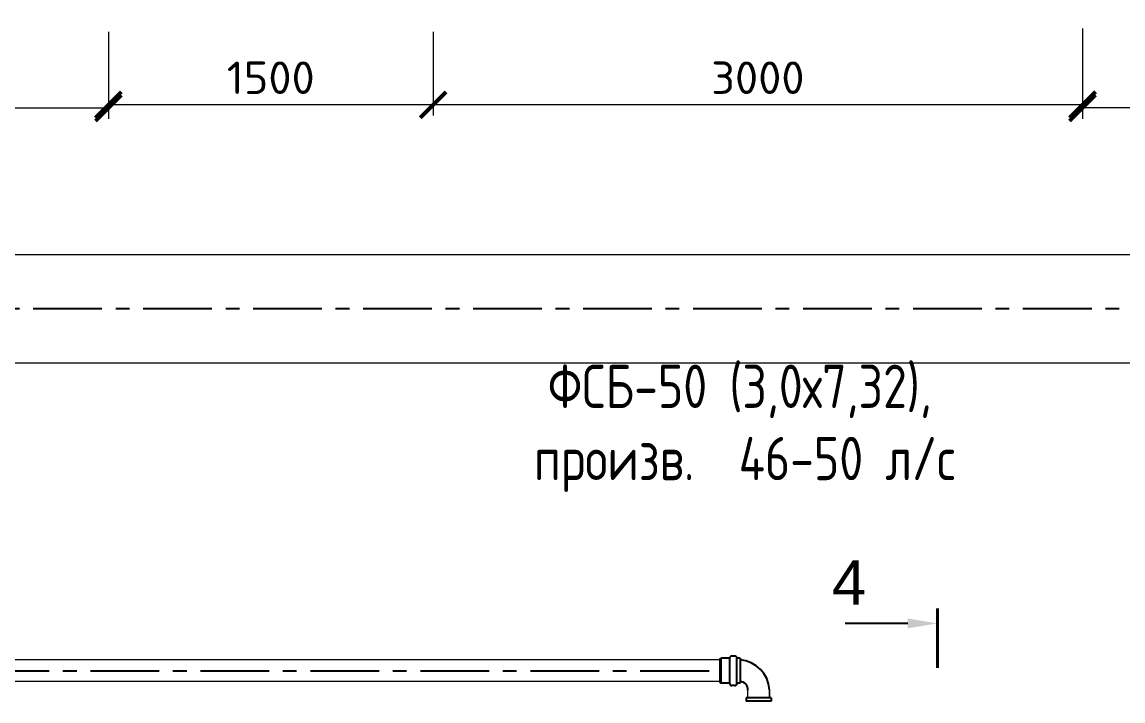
# Model space of a CAD drawing. Header units: millimetres. Extents: x 313506 to 417817, y -39276 to 9875.
# Drawn here: x 385868 to 390954, y -2766 to 370 of the extents above; entities that cross this region are included whole.
import ezdxf

# ---------------------------------------------------------------- set-up
doc = ezdxf.new("R2010")
doc.units = ezdxf.units.MM
doc.linetypes.add('осевая', pattern=[50.8, 31.75, -6.35, 6.35, -6.35])
doc.layers.add('Mitat', color=1, linetype='Continuous')
doc.styles.add('ARTEM Arial', font='simplex.shx')
doc.styles.add('ARTEM GOST', font='GOST_A.TTF')
doc.dimstyles.new('ARTEM', dxfattribs={"dimtxt": 70, "dimasz": 50, "dimexe": 35, "dimexo": 15, "dimgap": 10, "dimtad": 1, "dimdec": 0, "dimtxsty": 'ARTEM Arial', "dimcen": 2.5, "dimclrd": 7, "dimclre": 7, "dimclrt": 7, "dimadec": 0, "dimazin": 0, "dimtfac": 1, "dimtdec": 0, "dimtmove": 0, "dimatfit": 3, "dimfxl": 1, "dimlwd": 15, "dimlwe": 15, "dimarcsym": 0})

# ---------------------------------------------------------------- blocks, each defined once
blk = doc.blocks.new('_ArchTick')
at = {"color": 0, "linetype": 'ByBlock', "const_width": 0.15}
blk.add_lwpolyline([(-0.5, -0.5), (0.5, 0.5)], dxfattribs=at)
blk = doc.blocks.new('*D362')
at = {"color": 7, "lineweight": 15, "transparency": 16777216}
for p, q in [((373767, 309.8), (373767, -77.5)), ((386267, 324.8), (386267, -77.5)), ((386267, -27.5), (373767, -27.5))]:
    blk.add_line(p, q, dxfattribs=at)
at = {"layer": 'Defpoints', "color": 0, "lineweight": 20, "transparency": 16777216}
for p in [(373767, 324.8), (386267, 339.8), (373767, -27.5)]:
    blk.add_point(p, dxfattribs=at)
at = {"color": 7, "lineweight": 15, "transparency": 16777216, "xscale": 120, "yscale": 120, "zscale": 120, "rotation": 180}
blk.add_blockref('_ArchTick', (373767, -27.5), dxfattribs=at)
at = {"color": 7, "lineweight": 15, "transparency": 16777216, "xscale": 120, "yscale": 120, "zscale": 120}
blk.add_blockref('_ArchTick', (386267, -27.5), dxfattribs=at)
at = {"color": 7, "lineweight": 20, "transparency": 16777216, "insert": (380017, 97.5), "char_height": 150, "attachment_point": 5, "style": 'ARTEM Arial'}
blk.add_mtext('12500', dxfattribs=at)
blk = doc.blocks.new('*D364')
at = {"color": 7, "lineweight": 15, "transparency": 16777216}
for p, q in [((387767, 309.8), (387767, -62.5)), ((390767, 324.8), (390767, -62.5)), ((390767, -12.5), (387767, -12.5))]:
    blk.add_line(p, q, dxfattribs=at)
at = {"layer": 'Defpoints', "color": 0, "lineweight": 20, "transparency": 16777216}
for p in [(387767, 324.8), (390767, 339.8), (387767, -12.5)]:
    blk.add_point(p, dxfattribs=at)
at = {"color": 7, "lineweight": 15, "transparency": 16777216, "xscale": 120, "yscale": 120, "zscale": 120, "rotation": 180}
blk.add_blockref('_ArchTick', (387767, -12.5), dxfattribs=at)
at = {"color": 7, "lineweight": 15, "transparency": 16777216, "xscale": 120, "yscale": 120, "zscale": 120}
blk.add_blockref('_ArchTick', (390767, -12.5), dxfattribs=at)
at = {"color": 7, "lineweight": 20, "transparency": 16777216, "insert": (389267, 112.5), "char_height": 150, "attachment_point": 5, "style": 'ARTEM Arial'}
blk.add_mtext('3000', dxfattribs=at)
blk = doc.blocks.new('*D365')
at = {"color": 7, "lineweight": 15, "transparency": 16777216}
for p, q in [((386267, 324.8), (386267, -62.5)), ((387767, 324.8), (387767, -62.5)), ((387767, -12.5), (386267, -12.5))]:
    blk.add_line(p, q, dxfattribs=at)
at = {"layer": 'Defpoints', "color": 0, "lineweight": 20, "transparency": 16777216}
for p in [(386267, 339.8), (387767, 339.8), (386267, -12.5)]:
    blk.add_point(p, dxfattribs=at)
at = {"color": 7, "lineweight": 15, "transparency": 16777216, "xscale": 120, "yscale": 120, "zscale": 120, "rotation": 180}
blk.add_blockref('_ArchTick', (386267, -12.5), dxfattribs=at)
at = {"color": 7, "lineweight": 15, "transparency": 16777216, "xscale": 120, "yscale": 120, "zscale": 120}
blk.add_blockref('_ArchTick', (387767, -12.5), dxfattribs=at)
at = {"color": 7, "lineweight": 20, "transparency": 16777216, "insert": (387017, 112.5), "char_height": 150, "attachment_point": 5, "style": 'ARTEM Arial'}
blk.add_mtext('1500', dxfattribs=at)
blk = doc.blocks.new('*D395')
at = {"color": 7, "lineweight": 15, "transparency": 16777216}
for p, q in [((390767, 339.8), (390767, -77)), ((392767, 354.8), (392767, -77)), ((392767, -27), (390767, -27))]:
    blk.add_line(p, q, dxfattribs=at)
at = {"layer": 'Defpoints', "color": 0, "lineweight": 20, "transparency": 16777216}
for p in [(392767, 369.8), (390767, 354.8), (390767, -27)]:
    blk.add_point(p, dxfattribs=at)
at = {"color": 7, "lineweight": 15, "transparency": 16777216, "xscale": 120, "yscale": 120, "zscale": 120, "rotation": 180}
blk.add_blockref('_ArchTick', (390767, -27), dxfattribs=at)
at = {"color": 7, "lineweight": 15, "transparency": 16777216, "xscale": 120, "yscale": 120, "zscale": 120}
blk.add_blockref('_ArchTick', (392767, -27), dxfattribs=at)
at = {"color": 7, "lineweight": 20, "transparency": 16777216, "insert": (391767, 98), "char_height": 150, "attachment_point": 5, "style": 'ARTEM Arial'}
blk.add_mtext('2000', dxfattribs=at)

msp = doc.modelspace()

# ---------------------------------------------------------------- linework, layer by layer
at = {"lineweight": 20}
for p, q in [((393020, -705.3), (358893.1, -705.3)), ((393021.1, -1205.3), (358893.1, -1205.3)), ((389090.8, -2576.6), (362308.1, -2576.5)), ((389090.8, -2676.5), (362308.1, -2676.5)), ((389221.3, -2750.9), (389221.3, -2716.5)), ((389221.3, -2750.9), (389221.3, -2716.5)), ((389321.3, -2750.9), (389321.3, -2713.7)), ((389321.3, -2713.7), (389321.3, -2750.9)), ((389221.3, -2750.9), (389221.3, -2750.9)), ((389320.2, -2750.9), (389320.2, -2750.9))]:
    msp.add_line(p, q, dxfattribs=at)
at = {"color": 1, "linetype": 'осевая', "lineweight": 25, "ltscale": 10}
for p, q in [((394873.2, -955.3), (357907.1, -955.3)), ((362308.1, -2626.5), (389090.8, -2626.6))]:
    msp.add_line(p, q, dxfattribs=at)
at = {"color": 1, "lineweight": 40}
msp.add_line((390096.2, -2339.2), (390096.2, -2612.2), dxfattribs=at)
at = {"color": 7, "lineweight": 25}
for p, q in [((389090.8, -2576.5), (389095.3, -2568.8)), ((389137.4, -2568.8), (389095.3, -2568.8)), ((389137.4, -2685.8), (389137.4, -2567.2)), ((389161.4, -2558.5), (389146.1, -2558.5)), ((389170.1, -2685.8), (389170.1, -2567.2)), ((389185.1, -2568.8), (389170.1, -2568.8)), ((389185.1, -2568.8), (389185.1, -2684.2)), ((389090.8, -2676.5), (389095.3, -2684.2)), ((389137.4, -2684.2), (389095.3, -2684.2)), ((389161.4, -2694.5), (389146.1, -2694.5)), ((389185.1, -2684.2), (389170.1, -2684.2)), ((389210.9, -2765.9), (389329.5, -2765.9)), ((389327.9, -2750.9), (389212.5, -2750.9)), ((389212.5, -2750.9), (389212.5, -2765.9)), ((389327.9, -2750.9), (389327.9, -2765.9))]:
    msp.add_line(p, q, dxfattribs=at)
at = {"color": 1, "linetype": 'ByBlock', "lineweight": -2}
msp.add_lwpolyline([(389959.7, -2407.5), (389670.3, -2407.5)], dxfattribs=at)
at = {"color": 7, "lineweight": 25}
for centre, radius, start, end in [((389146.1, -2567.2), 8.7, 90, 180), ((389161.4, -2567.2), 8.7, 0, 90), ((389173.6, -2724.1), 148, 4.0375, 85.5586), ((389146.1, -2685.8), 8.7, 180, 270), ((389161.4, -2685.8), 8.7, 270, 0), ((389184.8, -2713.2), 36.7, 354.7391, 89.6336)]:
    msp.add_arc(centre, radius, start, end, dxfattribs=at)
at = {"color": 1, "lineweight": 25}
msp.add_solid([(389959.7, -2384.7), (390096.2, -2407.5), (389959.7, -2430.2)], dxfattribs=at)
at = {"layer": 'Mitat', "color": 7, "lineweight": 25}
for p, q in [((389090.8, -2576.5), (389090.8, -2676.5)), ((389095.3, -2568.8), (389095.3, -2684.2))]:
    msp.add_line(p, q, dxfattribs=at)

# ---------------------------------------------------------------- texts
at = {"lineweight": 20, "insert": (388038.9, -1212.7), "char_height": 200, "width": 2330.966, "attachment_point": 1, "style": 'ARTEM GOST'}
msp.add_mtext('\\pi257.62;ФСБ-50 (3,0х7,32), \\P\\pi193.36;произв.  46-50 л/с', dxfattribs=at)
at = {"color": 1, "lineweight": 25, "insert": (389768, -2115.7), "char_height": 204.75, "attachment_point": 3}
msp.add_mtext('{\\fArial|b0|i0|c204|p34;4}', dxfattribs=at)

# ---------------------------------------------------------------- dimensions: what is measured, and where the dimension line sits
at = {"lineweight": 20}
for base, p1, p2, picture, middle in [((390767, -27), (392767, 369.8), (390767, 354.8), '*D395', (391767, 98)), ((373767, -27.5), (386267, 339.8), (373767, 324.8), '*D362', (380017, 97.5)), ((386267, -12.5), (387767, 339.8), (386267, 339.8), '*D365', (387017, 112.5)), ((387767, -12.5), (390767, 339.8), (387767, 324.8), '*D364', (389267, 112.5))]:
    dim = msp.add_linear_dim(base=base, p1=p1, p2=p2, angle=180, dimstyle='ARTEM', override={"dimtxt": 150, "dimasz": 120, "dimexe": 50, "dimgap": 50, "dimblk1": 'ArchTick', "dimblk2": 'ArchTick', "dimsah": 1}, dxfattribs=at)
    dim.commit()
    dim.dimension.update_dxf_attribs({"geometry": picture, "text_midpoint": middle})

doc.saveas('drawing.dxf')
